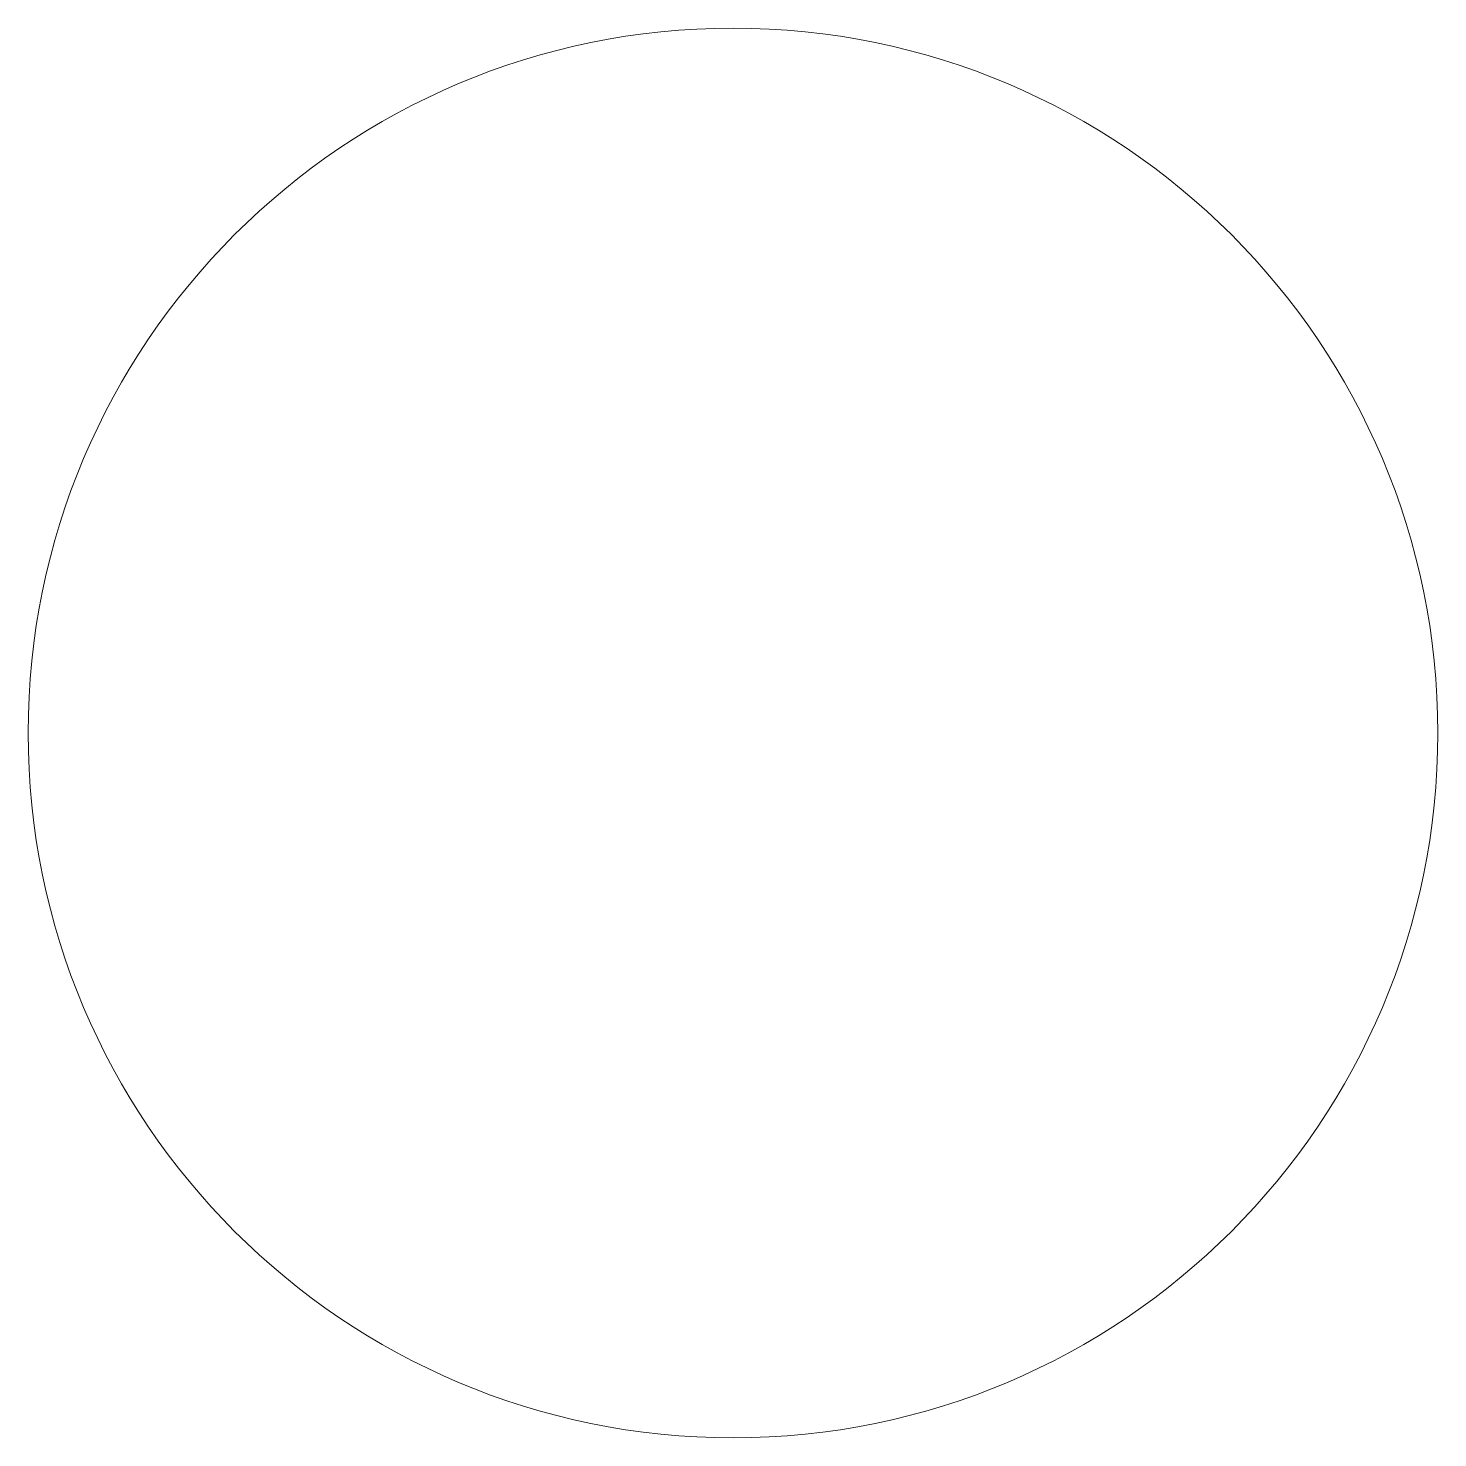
# Model space of a CAD drawing. Header units: millimetres. Extents: x -219 to 200, y -145 to 147.
# Drawn here: x -175.12 to -165.94, y -73.15 to -63.97 of the extents above; entities that cross this region are included whole.
import ezdxf

# ---------------------------------------------------------------- set-up
doc = ezdxf.new("R2010")
doc.units = ezdxf.units.MM
doc.header["$MEASUREMENT"] = 0
doc.layers.add('Camada 1', color=7, linetype='Continuous')

msp = doc.modelspace()

# ---------------------------------------------------------------- linework, layer by layer
at = {"layer": 'Camada 1', "color": 1, "lineweight": 9}
msp.add_open_spline([(-165.9389, -68.5559), (-165.9389, -68.5559), (-165.9404, -68.4373), (-165.9404, -68.4373), (-165.9404, -68.4373), (-165.9404, -68.4373), (-165.9449, -68.3196), (-165.9449, -68.3196), (-165.9449, -68.3196), (-165.9449, -68.3196), (-165.9523, -68.2027), (-165.9523, -68.2027), (-165.9523, -68.2027), (-165.9523, -68.2027), (-165.9626, -68.0865), (-165.9626, -68.0865), (-165.9626, -68.0865), (-165.9626, -68.0865), (-165.9758, -67.9712), (-165.9758, -67.9712), (-165.9758, -67.9712), (-165.9758, -67.9712), (-165.9918, -67.8568), (-165.9918, -67.8568), (-165.9918, -67.8568), (-165.9918, -67.8568), (-166.0106, -67.7433), (-166.0106, -67.7433), (-166.0106, -67.7433), (-166.0106, -67.7433), (-166.0322, -67.6308), (-166.0322, -67.6308), (-166.0322, -67.6308), (-166.0322, -67.6308), (-166.0565, -67.5192), (-166.0565, -67.5192), (-166.0565, -67.5192), (-166.0565, -67.5192), (-166.0835, -67.4087), (-166.0835, -67.4087), (-166.0835, -67.4087), (-166.0835, -67.4087), (-166.1131, -67.2993), (-166.1131, -67.2993), (-166.1131, -67.2993), (-166.1131, -67.2993), (-166.1453, -67.1909), (-166.1453, -67.1909), (-166.1453, -67.1909), (-166.1453, -67.1909), (-166.1801, -67.0837), (-166.1801, -67.0837), (-166.1801, -67.0837), (-166.1801, -67.0837), (-166.2175, -66.9776), (-166.2175, -66.9776), (-166.2175, -66.9776), (-166.2175, -66.9776), (-166.2573, -66.8728), (-166.2573, -66.8728), (-166.2573, -66.8728), (-166.2573, -66.8728), (-166.2997, -66.7692), (-166.2997, -66.7692), (-166.2997, -66.7692), (-166.2997, -66.7692), (-166.3444, -66.6669), (-166.3444, -66.6669), (-166.3444, -66.6669), (-166.3444, -66.6669), (-166.3916, -66.5659), (-166.3916, -66.5659), (-166.3916, -66.5659), (-166.3916, -66.5659), (-166.4411, -66.4662), (-166.4411, -66.4662), (-166.4411, -66.4662), (-166.4411, -66.4662), (-166.4929, -66.368), (-166.4929, -66.368), (-166.4929, -66.368), (-166.4929, -66.368), (-166.5471, -66.2711), (-166.5471, -66.2711), (-166.5471, -66.2711), (-166.5471, -66.2711), (-166.6035, -66.1758), (-166.6035, -66.1758), (-166.6035, -66.1758), (-166.6035, -66.1758), (-166.6621, -66.0819), (-166.6621, -66.0819), (-166.6621, -66.0819), (-166.6621, -66.0819), (-166.7228, -65.9895), (-166.7228, -65.9895), (-166.7228, -65.9895), (-166.7228, -65.9895), (-166.7858, -65.8987), (-166.7858, -65.8987), (-166.7858, -65.8987), (-166.7858, -65.8987), (-166.8508, -65.8096), (-166.8508, -65.8096), (-166.8508, -65.8096), (-166.8508, -65.8096), (-166.9179, -65.722), (-166.9179, -65.722), (-166.9179, -65.722), (-166.9179, -65.722), (-166.9871, -65.6362), (-166.9871, -65.6362), (-166.9871, -65.6362), (-166.9871, -65.6362), (-167.0582, -65.552), (-167.0582, -65.552), (-167.0582, -65.552), (-167.0582, -65.552), (-167.1313, -65.4696), (-167.1313, -65.4696), (-167.1313, -65.4696), (-167.1313, -65.4696), (-167.2064, -65.389), (-167.2064, -65.389), (-167.2064, -65.389), (-167.2064, -65.389), (-167.2833, -65.3102), (-167.2833, -65.3102), (-167.2833, -65.3102), (-167.2833, -65.3102), (-167.3621, -65.2333), (-167.3621, -65.2333), (-167.3621, -65.2333), (-167.3621, -65.2333), (-167.4427, -65.1582), (-167.4427, -65.1582), (-167.4427, -65.1582), (-167.4427, -65.1582), (-167.5251, -65.0851), (-167.5251, -65.0851), (-167.5251, -65.0851), (-167.5251, -65.0851), (-167.6093, -65.014), (-167.6093, -65.014), (-167.6093, -65.014), (-167.6093, -65.014), (-167.6951, -64.9448), (-167.6951, -64.9448), (-167.6951, -64.9448), (-167.6951, -64.9448), (-167.7827, -64.8777), (-167.7827, -64.8777), (-167.7827, -64.8777), (-167.7827, -64.8777), (-167.8719, -64.8127), (-167.8719, -64.8127), (-167.8719, -64.8127), (-167.8719, -64.8127), (-167.9626, -64.7497), (-167.9626, -64.7497), (-167.9626, -64.7497), (-167.9626, -64.7497), (-168.055, -64.6889), (-168.055, -64.6889), (-168.055, -64.6889), (-168.055, -64.6889), (-168.1489, -64.6303), (-168.1489, -64.6303), (-168.1489, -64.6303), (-168.1489, -64.6303), (-168.2442, -64.5739), (-168.2442, -64.5739), (-168.2442, -64.5739), (-168.2442, -64.5739), (-168.3411, -64.5198), (-168.3411, -64.5198), (-168.3411, -64.5198), (-168.3411, -64.5198), (-168.4393, -64.468), (-168.4393, -64.468), (-168.4393, -64.468), (-168.4393, -64.468), (-168.539, -64.4184), (-168.539, -64.4184), (-168.539, -64.4184), (-168.539, -64.4184), (-168.64, -64.3713), (-168.64, -64.3713), (-168.64, -64.3713), (-168.64, -64.3713), (-168.7423, -64.3265), (-168.7423, -64.3265), (-168.7423, -64.3265), (-168.7423, -64.3265), (-168.8459, -64.2842), (-168.8459, -64.2842), (-168.8459, -64.2842), (-168.8459, -64.2842), (-168.9507, -64.2443), (-168.9507, -64.2443), (-168.9507, -64.2443), (-168.9507, -64.2443), (-169.0568, -64.207), (-169.0568, -64.207), (-169.0568, -64.207), (-169.0568, -64.207), (-169.164, -64.1722), (-169.164, -64.1722), (-169.164, -64.1722), (-169.164, -64.1722), (-169.2724, -64.1399), (-169.2724, -64.1399), (-169.2724, -64.1399), (-169.2724, -64.1399), (-169.3818, -64.1103), (-169.3818, -64.1103), (-169.3818, -64.1103), (-169.3818, -64.1103), (-169.4924, -64.0833), (-169.4924, -64.0833), (-169.4924, -64.0833), (-169.4924, -64.0833), (-169.6039, -64.0591), (-169.6039, -64.0591), (-169.6039, -64.0591), (-169.6039, -64.0591), (-169.7164, -64.0375), (-169.7164, -64.0375), (-169.7164, -64.0375), (-169.7164, -64.0375), (-169.8299, -64.0187), (-169.8299, -64.0187), (-169.8299, -64.0187), (-169.8299, -64.0187), (-169.9443, -64.0027), (-169.9443, -64.0027), (-169.9443, -64.0027), (-169.9443, -64.0027), (-170.0596, -63.9895), (-170.0596, -63.9895), (-170.0596, -63.9895), (-170.0596, -63.9895), (-170.1758, -63.9792), (-170.1758, -63.9792), (-170.1758, -63.9792), (-170.1758, -63.9792), (-170.2927, -63.9718), (-170.2927, -63.9718), (-170.2927, -63.9718), (-170.2927, -63.9718), (-170.4105, -63.9673), (-170.4105, -63.9673), (-170.4105, -63.9673), (-170.4105, -63.9673), (-170.5289, -63.9658), (-170.5289, -63.9658), (-170.5289, -63.9658), (-170.5289, -63.9658), (-170.6474, -63.9673), (-170.6474, -63.9673), (-170.6474, -63.9673), (-170.6474, -63.9673), (-170.7651, -63.9718), (-170.7651, -63.9718), (-170.7651, -63.9718), (-170.7651, -63.9718), (-170.8821, -63.9792), (-170.8821, -63.9792), (-170.8821, -63.9792), (-170.8821, -63.9792), (-170.9982, -63.9895), (-170.9982, -63.9895), (-170.9982, -63.9895), (-170.9982, -63.9895), (-171.1135, -64.0027), (-171.1135, -64.0027), (-171.1135, -64.0027), (-171.1135, -64.0027), (-171.2279, -64.0187), (-171.2279, -64.0187), (-171.2279, -64.0187), (-171.2279, -64.0187), (-171.3414, -64.0375), (-171.3414, -64.0375), (-171.3414, -64.0375), (-171.3414, -64.0375), (-171.454, -64.0591), (-171.454, -64.0591), (-171.454, -64.0591), (-171.454, -64.0591), (-171.5655, -64.0833), (-171.5655, -64.0833), (-171.5655, -64.0833), (-171.5655, -64.0833), (-171.676, -64.1103), (-171.676, -64.1103), (-171.676, -64.1103), (-171.676, -64.1103), (-171.7855, -64.1399), (-171.7855, -64.1399), (-171.7855, -64.1399), (-171.7855, -64.1399), (-171.8938, -64.1722), (-171.8938, -64.1722), (-171.8938, -64.1722), (-171.8938, -64.1722), (-172.0011, -64.207), (-172.0011, -64.207), (-172.0011, -64.207), (-172.0011, -64.207), (-172.1071, -64.2443), (-172.1071, -64.2443), (-172.1071, -64.2443), (-172.1071, -64.2443), (-172.212, -64.2842), (-172.212, -64.2842), (-172.212, -64.2842), (-172.212, -64.2842), (-172.3155, -64.3265), (-172.3155, -64.3265), (-172.3155, -64.3265), (-172.3155, -64.3265), (-172.4179, -64.3713), (-172.4179, -64.3713), (-172.4179, -64.3713), (-172.4179, -64.3713), (-172.5189, -64.4184), (-172.5189, -64.4184), (-172.5189, -64.4184), (-172.5189, -64.4184), (-172.6185, -64.4679), (-172.6185, -64.4679), (-172.6185, -64.4679), (-172.6185, -64.4679), (-172.7168, -64.5198), (-172.7168, -64.5198), (-172.7168, -64.5198), (-172.7168, -64.5198), (-172.8136, -64.5739), (-172.8136, -64.5739), (-172.8136, -64.5739), (-172.8136, -64.5739), (-172.909, -64.6303), (-172.909, -64.6303), (-172.909, -64.6303), (-172.909, -64.6303), (-173.0029, -64.6889), (-173.0029, -64.6889), (-173.0029, -64.6889), (-173.0029, -64.6889), (-173.0952, -64.7497), (-173.0952, -64.7497), (-173.0952, -64.7497), (-173.0952, -64.7497), (-173.186, -64.8126), (-173.186, -64.8126), (-173.186, -64.8126), (-173.186, -64.8126), (-173.2752, -64.8777), (-173.2752, -64.8777), (-173.2752, -64.8777), (-173.2752, -64.8777), (-173.3627, -64.9448), (-173.3627, -64.9448), (-173.3627, -64.9448), (-173.3627, -64.9448), (-173.4486, -65.0139), (-173.4486, -65.0139), (-173.4486, -65.0139), (-173.4486, -65.0139), (-173.5327, -65.0851), (-173.5327, -65.0851), (-173.5327, -65.0851), (-173.5327, -65.0851), (-173.6151, -65.1582), (-173.6151, -65.1582), (-173.6151, -65.1582), (-173.6151, -65.1582), (-173.6957, -65.2332), (-173.6957, -65.2332), (-173.6957, -65.2332), (-173.6957, -65.2332), (-173.7745, -65.3102), (-173.7745, -65.3102), (-173.7745, -65.3102), (-173.7745, -65.3102), (-173.8515, -65.389), (-173.8515, -65.389), (-173.8515, -65.389), (-173.8515, -65.389), (-173.9265, -65.4696), (-173.9265, -65.4696), (-173.9265, -65.4696), (-173.9265, -65.4696), (-173.9996, -65.552), (-173.9996, -65.552), (-173.9996, -65.552), (-173.9996, -65.552), (-174.0708, -65.6361), (-174.0708, -65.6361), (-174.0708, -65.6361), (-174.0708, -65.6361), (-174.1399, -65.722), (-174.1399, -65.722), (-174.1399, -65.722), (-174.1399, -65.722), (-174.2071, -65.8095), (-174.2071, -65.8095), (-174.2071, -65.8095), (-174.2071, -65.8095), (-174.2721, -65.8987), (-174.2721, -65.8987), (-174.2721, -65.8987), (-174.2721, -65.8987), (-174.335, -65.9895), (-174.335, -65.9895), (-174.335, -65.9895), (-174.335, -65.9895), (-174.3958, -66.0818), (-174.3958, -66.0818), (-174.3958, -66.0818), (-174.3958, -66.0818), (-174.4544, -66.1757), (-174.4544, -66.1757), (-174.4544, -66.1757), (-174.4544, -66.1757), (-174.5108, -66.2711), (-174.5108, -66.2711), (-174.5108, -66.2711), (-174.5108, -66.2711), (-174.5649, -66.3679), (-174.5649, -66.3679), (-174.5649, -66.3679), (-174.5649, -66.3679), (-174.6168, -66.4662), (-174.6168, -66.4662), (-174.6168, -66.4662), (-174.6168, -66.4662), (-174.6663, -66.5658), (-174.6663, -66.5658), (-174.6663, -66.5658), (-174.6663, -66.5658), (-174.7135, -66.6668), (-174.7135, -66.6668), (-174.7135, -66.6668), (-174.7135, -66.6668), (-174.7582, -66.7692), (-174.7582, -66.7692), (-174.7582, -66.7692), (-174.7582, -66.7692), (-174.8006, -66.8728), (-174.8006, -66.8728), (-174.8006, -66.8728), (-174.8006, -66.8728), (-174.8404, -66.9776), (-174.8404, -66.9776), (-174.8404, -66.9776), (-174.8404, -66.9776), (-174.8778, -67.0836), (-174.8778, -67.0836), (-174.8778, -67.0836), (-174.8778, -67.0836), (-174.9126, -67.1909), (-174.9126, -67.1909), (-174.9126, -67.1909), (-174.9126, -67.1909), (-174.9448, -67.2992), (-174.9448, -67.2992), (-174.9448, -67.2992), (-174.9448, -67.2992), (-174.9744, -67.4087), (-174.9744, -67.4087), (-174.9744, -67.4087), (-174.9744, -67.4087), (-175.0014, -67.5192), (-175.0014, -67.5192), (-175.0014, -67.5192), (-175.0014, -67.5192), (-175.0257, -67.6308), (-175.0257, -67.6308), (-175.0257, -67.6308), (-175.0257, -67.6308), (-175.0473, -67.7433), (-175.0473, -67.7433), (-175.0473, -67.7433), (-175.0473, -67.7433), (-175.0661, -67.8568), (-175.0661, -67.8568), (-175.0661, -67.8568), (-175.0661, -67.8568), (-175.0821, -67.9712), (-175.0821, -67.9712), (-175.0821, -67.9712), (-175.0821, -67.9712), (-175.0953, -68.0865), (-175.0953, -68.0865), (-175.0953, -68.0865), (-175.0953, -68.0865), (-175.1056, -68.2026), (-175.1056, -68.2026), (-175.1056, -68.2026), (-175.1056, -68.2026), (-175.113, -68.3196), (-175.113, -68.3196), (-175.113, -68.3196), (-175.113, -68.3196), (-175.1175, -68.4373), (-175.1175, -68.4373), (-175.1175, -68.4373), (-175.1175, -68.4373), (-175.1189, -68.5558), (-175.1189, -68.5558), (-175.1189, -68.5558), (-175.1189, -68.5558), (-175.1175, -68.6743), (-175.1175, -68.6743), (-175.1175, -68.6743), (-175.1175, -68.6743), (-175.113, -68.792), (-175.113, -68.792), (-175.113, -68.792), (-175.113, -68.792), (-175.1056, -68.909), (-175.1056, -68.909), (-175.1056, -68.909), (-175.1056, -68.909), (-175.0953, -69.0251), (-175.0953, -69.0251), (-175.0953, -69.0251), (-175.0953, -69.0251), (-175.0821, -69.1404), (-175.0821, -69.1404), (-175.0821, -69.1404), (-175.0821, -69.1404), (-175.0661, -69.2548), (-175.0661, -69.2548), (-175.0661, -69.2548), (-175.0661, -69.2548), (-175.0473, -69.3683), (-175.0473, -69.3683), (-175.0473, -69.3683), (-175.0473, -69.3683), (-175.0257, -69.4808), (-175.0257, -69.4808), (-175.0257, -69.4808), (-175.0257, -69.4808), (-175.0014, -69.5924), (-175.0014, -69.5924), (-175.0014, -69.5924), (-175.0014, -69.5924), (-174.9744, -69.7029), (-174.9744, -69.7029), (-174.9744, -69.7029), (-174.9744, -69.7029), (-174.9448, -69.8124), (-174.9448, -69.8124), (-174.9448, -69.8124), (-174.9448, -69.8124), (-174.9126, -69.9207), (-174.9126, -69.9207), (-174.9126, -69.9207), (-174.9126, -69.9207), (-174.8778, -70.028), (-174.8778, -70.028), (-174.8778, -70.028), (-174.8778, -70.028), (-174.8404, -70.134), (-174.8404, -70.134), (-174.8404, -70.134), (-174.8404, -70.134), (-174.8006, -70.2388), (-174.8006, -70.2388), (-174.8006, -70.2388), (-174.8006, -70.2388), (-174.7582, -70.3424), (-174.7582, -70.3424), (-174.7582, -70.3424), (-174.7582, -70.3424), (-174.7135, -70.4448), (-174.7135, -70.4448), (-174.7135, -70.4448), (-174.7135, -70.4448), (-174.6663, -70.5458), (-174.6663, -70.5458), (-174.6663, -70.5458), (-174.6663, -70.5458), (-174.6168, -70.6454), (-174.6168, -70.6454), (-174.6168, -70.6454), (-174.6168, -70.6454), (-174.565, -70.7437), (-174.565, -70.7437), (-174.565, -70.7437), (-174.565, -70.7437), (-174.5108, -70.8405), (-174.5108, -70.8405), (-174.5108, -70.8405), (-174.5108, -70.8405), (-174.4544, -70.9359), (-174.4544, -70.9359), (-174.4544, -70.9359), (-174.4544, -70.9359), (-174.3958, -71.0298), (-174.3958, -71.0298), (-174.3958, -71.0298), (-174.3958, -71.0298), (-174.3351, -71.1221), (-174.3351, -71.1221), (-174.3351, -71.1221), (-174.3351, -71.1221), (-174.2721, -71.2129), (-174.2721, -71.2129), (-174.2721, -71.2129), (-174.2721, -71.2129), (-174.2071, -71.3021), (-174.2071, -71.3021), (-174.2071, -71.3021), (-174.2071, -71.3021), (-174.14, -71.3896), (-174.14, -71.3896), (-174.14, -71.3896), (-174.14, -71.3896), (-174.0708, -71.4755), (-174.0708, -71.4755), (-174.0708, -71.4755), (-174.0708, -71.4755), (-173.9997, -71.5596), (-173.9997, -71.5596), (-173.9997, -71.5596), (-173.9997, -71.5596), (-173.9266, -71.642), (-173.9266, -71.642), (-173.9266, -71.642), (-173.9266, -71.642), (-173.8515, -71.7226), (-173.8515, -71.7226), (-173.8515, -71.7226), (-173.8515, -71.7226), (-173.7746, -71.8014), (-173.7746, -71.8014), (-173.7746, -71.8014), (-173.7746, -71.8014), (-173.6958, -71.8784), (-173.6958, -71.8784), (-173.6958, -71.8784), (-173.6958, -71.8784), (-173.6152, -71.9534), (-173.6152, -71.9534), (-173.6152, -71.9534), (-173.6152, -71.9534), (-173.5328, -72.0265), (-173.5328, -72.0265), (-173.5328, -72.0265), (-173.5328, -72.0265), (-173.4486, -72.0977), (-173.4486, -72.0977), (-173.4486, -72.0977), (-173.4486, -72.0977), (-173.3628, -72.1668), (-173.3628, -72.1668), (-173.3628, -72.1668), (-173.3628, -72.1668), (-173.2752, -72.2339), (-173.2752, -72.2339), (-173.2752, -72.2339), (-173.2752, -72.2339), (-173.186, -72.299), (-173.186, -72.299), (-173.186, -72.299), (-173.186, -72.299), (-173.0953, -72.3619), (-173.0953, -72.3619), (-173.0953, -72.3619), (-173.0953, -72.3619), (-173.0029, -72.4227), (-173.0029, -72.4227), (-173.0029, -72.4227), (-173.0029, -72.4227), (-172.909, -72.4813), (-172.909, -72.4813), (-172.909, -72.4813), (-172.909, -72.4813), (-172.8137, -72.5377), (-172.8137, -72.5377), (-172.8137, -72.5377), (-172.8137, -72.5377), (-172.7168, -72.5918), (-172.7168, -72.5918), (-172.7168, -72.5918), (-172.7168, -72.5918), (-172.6186, -72.6437), (-172.6186, -72.6437), (-172.6186, -72.6437), (-172.6186, -72.6437), (-172.5189, -72.6932), (-172.5189, -72.6932), (-172.5189, -72.6932), (-172.5189, -72.6932), (-172.4179, -72.7403), (-172.4179, -72.7403), (-172.4179, -72.7403), (-172.4179, -72.7403), (-172.3156, -72.7851), (-172.3156, -72.7851), (-172.3156, -72.7851), (-172.3156, -72.7851), (-172.212, -72.8274), (-172.212, -72.8274), (-172.212, -72.8274), (-172.212, -72.8274), (-172.1072, -72.8673), (-172.1072, -72.8673), (-172.1072, -72.8673), (-172.1072, -72.8673), (-172.0011, -72.9046), (-172.0011, -72.9046), (-172.0011, -72.9046), (-172.0011, -72.9046), (-171.8939, -72.9394), (-171.8939, -72.9394), (-171.8939, -72.9394), (-171.8939, -72.9394), (-171.7855, -72.9717), (-171.7855, -72.9717), (-171.7855, -72.9717), (-171.7855, -72.9717), (-171.6761, -73.0013), (-171.6761, -73.0013), (-171.6761, -73.0013), (-171.6761, -73.0013), (-171.5655, -73.0283), (-171.5655, -73.0283), (-171.5655, -73.0283), (-171.5655, -73.0283), (-171.454, -73.0525), (-171.454, -73.0525), (-171.454, -73.0525), (-171.454, -73.0525), (-171.3415, -73.0741), (-171.3415, -73.0741), (-171.3415, -73.0741), (-171.3415, -73.0741), (-171.228, -73.0929), (-171.228, -73.0929), (-171.228, -73.0929), (-171.228, -73.0929), (-171.1136, -73.1089), (-171.1136, -73.1089), (-171.1136, -73.1089), (-171.1136, -73.1089), (-170.9983, -73.1221), (-170.9983, -73.1221), (-170.9983, -73.1221), (-170.9983, -73.1221), (-170.8821, -73.1324), (-170.8821, -73.1324), (-170.8821, -73.1324), (-170.8821, -73.1324), (-170.7652, -73.1398), (-170.7652, -73.1398), (-170.7652, -73.1398), (-170.7652, -73.1398), (-170.6474, -73.1443), (-170.6474, -73.1443), (-170.6474, -73.1443), (-170.6474, -73.1443), (-170.5289, -73.1458), (-170.5289, -73.1458), (-170.5289, -73.1458), (-170.5289, -73.1458), (-170.4105, -73.1443), (-170.4105, -73.1443), (-170.4105, -73.1443), (-170.4105, -73.1443), (-170.2927, -73.1398), (-170.2927, -73.1398), (-170.2927, -73.1398), (-170.2927, -73.1398), (-170.1758, -73.1324), (-170.1758, -73.1324), (-170.1758, -73.1324), (-170.1758, -73.1324), (-170.0596, -73.1221), (-170.0596, -73.1221), (-170.0596, -73.1221), (-170.0596, -73.1221), (-169.9443, -73.1089), (-169.9443, -73.1089), (-169.9443, -73.1089), (-169.9443, -73.1089), (-169.8299, -73.0929), (-169.8299, -73.0929), (-169.8299, -73.0929), (-169.8299, -73.0929), (-169.7164, -73.0741), (-169.7164, -73.0741), (-169.7164, -73.0741), (-169.7164, -73.0741), (-169.6039, -73.0526), (-169.6039, -73.0526), (-169.6039, -73.0526), (-169.6039, -73.0526), (-169.4924, -73.0283), (-169.4924, -73.0283), (-169.4924, -73.0283), (-169.4924, -73.0283), (-169.3818, -73.0013), (-169.3818, -73.0013), (-169.3818, -73.0013), (-169.3818, -73.0013), (-169.2724, -72.9717), (-169.2724, -72.9717), (-169.2724, -72.9717), (-169.2724, -72.9717), (-169.164, -72.9395), (-169.164, -72.9395), (-169.164, -72.9395), (-169.164, -72.9395), (-169.0568, -72.9047), (-169.0568, -72.9047), (-169.0568, -72.9047), (-169.0568, -72.9047), (-168.9507, -72.8673), (-168.9507, -72.8673), (-168.9507, -72.8673), (-168.9507, -72.8673), (-168.8459, -72.8275), (-168.8459, -72.8275), (-168.8459, -72.8275), (-168.8459, -72.8275), (-168.7423, -72.7852), (-168.7423, -72.7852), (-168.7423, -72.7852), (-168.7423, -72.7852), (-168.64, -72.7404), (-168.64, -72.7404), (-168.64, -72.7404), (-168.64, -72.7404), (-168.539, -72.6932), (-168.539, -72.6932), (-168.539, -72.6932), (-168.539, -72.6932), (-168.4393, -72.6437), (-168.4393, -72.6437), (-168.4393, -72.6437), (-168.4393, -72.6437), (-168.3411, -72.5919), (-168.3411, -72.5919), (-168.3411, -72.5919), (-168.3411, -72.5919), (-168.2442, -72.5378), (-168.2442, -72.5378), (-168.2442, -72.5378), (-168.2442, -72.5378), (-168.1489, -72.4814), (-168.1489, -72.4814), (-168.1489, -72.4814), (-168.1489, -72.4814), (-168.055, -72.4228), (-168.055, -72.4228), (-168.055, -72.4228), (-168.055, -72.4228), (-167.9626, -72.362), (-167.9626, -72.362), (-167.9626, -72.362), (-167.9626, -72.362), (-167.8719, -72.2991), (-167.8719, -72.2991), (-167.8719, -72.2991), (-167.8719, -72.2991), (-167.7827, -72.234), (-167.7827, -72.234), (-167.7827, -72.234), (-167.7827, -72.234), (-167.6951, -72.1669), (-167.6951, -72.1669), (-167.6951, -72.1669), (-167.6951, -72.1669), (-167.6093, -72.0978), (-167.6093, -72.0978), (-167.6093, -72.0978), (-167.6093, -72.0978), (-167.5251, -72.0266), (-167.5251, -72.0266), (-167.5251, -72.0266), (-167.5251, -72.0266), (-167.4427, -71.9535), (-167.4427, -71.9535), (-167.4427, -71.9535), (-167.4427, -71.9535), (-167.3621, -71.8784), (-167.3621, -71.8784), (-167.3621, -71.8784), (-167.3621, -71.8784), (-167.2833, -71.8015), (-167.2833, -71.8015), (-167.2833, -71.8015), (-167.2833, -71.8015), (-167.2064, -71.7227), (-167.2064, -71.7227), (-167.2064, -71.7227), (-167.2064, -71.7227), (-167.1313, -71.6421), (-167.1313, -71.6421), (-167.1313, -71.6421), (-167.1313, -71.6421), (-167.0582, -71.5597), (-167.0582, -71.5597), (-167.0582, -71.5597), (-167.0582, -71.5597), (-166.9871, -71.4756), (-166.9871, -71.4756), (-166.9871, -71.4756), (-166.9871, -71.4756), (-166.9179, -71.3897), (-166.9179, -71.3897), (-166.9179, -71.3897), (-166.9179, -71.3897), (-166.8508, -71.3022), (-166.8508, -71.3022), (-166.8508, -71.3022), (-166.8508, -71.3022), (-166.7858, -71.213), (-166.7858, -71.213), (-166.7858, -71.213), (-166.7858, -71.213), (-166.7228, -71.1222), (-166.7228, -71.1222), (-166.7228, -71.1222), (-166.7228, -71.1222), (-166.6621, -71.0299), (-166.6621, -71.0299), (-166.6621, -71.0299), (-166.6621, -71.0299), (-166.6035, -70.936), (-166.6035, -70.936), (-166.6035, -70.936), (-166.6035, -70.936), (-166.5471, -70.8406), (-166.5471, -70.8406), (-166.5471, -70.8406), (-166.5471, -70.8406), (-166.4929, -70.7438), (-166.4929, -70.7438), (-166.4929, -70.7438), (-166.4929, -70.7438), (-166.4411, -70.6455), (-166.4411, -70.6455), (-166.4411, -70.6455), (-166.4411, -70.6455), (-166.3916, -70.5459), (-166.3916, -70.5459), (-166.3916, -70.5459), (-166.3916, -70.5459), (-166.3444, -70.4449), (-166.3444, -70.4449), (-166.3444, -70.4449), (-166.3444, -70.4449), (-166.2997, -70.3425), (-166.2997, -70.3425), (-166.2997, -70.3425), (-166.2997, -70.3425), (-166.2573, -70.2389), (-166.2573, -70.2389), (-166.2573, -70.2389), (-166.2573, -70.2389), (-166.2175, -70.1341), (-166.2175, -70.1341), (-166.2175, -70.1341), (-166.2175, -70.1341), (-166.1801, -70.0281), (-166.1801, -70.0281), (-166.1801, -70.0281), (-166.1801, -70.0281), (-166.1453, -69.9208), (-166.1453, -69.9208), (-166.1453, -69.9208), (-166.1453, -69.9208), (-166.1131, -69.8125), (-166.1131, -69.8125), (-166.1131, -69.8125), (-166.1131, -69.8125), (-166.0835, -69.703), (-166.0835, -69.703), (-166.0835, -69.703), (-166.0835, -69.703), (-166.0565, -69.5925), (-166.0565, -69.5925), (-166.0565, -69.5925), (-166.0565, -69.5925), (-166.0322, -69.4809), (-166.0322, -69.4809), (-166.0322, -69.4809), (-166.0322, -69.4809), (-166.0106, -69.3684), (-166.0106, -69.3684), (-166.0106, -69.3684), (-166.0106, -69.3684), (-165.9918, -69.2549), (-165.9918, -69.2549), (-165.9918, -69.2549), (-165.9918, -69.2549), (-165.9758, -69.1405), (-165.9758, -69.1405), (-165.9758, -69.1405), (-165.9758, -69.1405), (-165.9626, -69.0252), (-165.9626, -69.0252), (-165.9626, -69.0252), (-165.9626, -69.0252), (-165.9523, -68.9091), (-165.9523, -68.9091), (-165.9523, -68.9091), (-165.9523, -68.9091), (-165.9449, -68.7921), (-165.9449, -68.7921), (-165.9449, -68.7921), (-165.9449, -68.7921), (-165.9404, -68.6744), (-165.9404, -68.6744), (-165.9404, -68.6744), (-165.9404, -68.6744), (-165.9389, -68.5559), (-165.9389, -68.5559)], degree=3, knots=[0, 0, 0, 0, 0.003891, 0.003891, 0.003891, 0.003891, 0.007782, 0.007782, 0.007782, 0.007782, 0.011673, 0.011673, 0.011673, 0.011673, 0.015564, 0.015564, 0.015564, 0.015564, 0.019455, 0.019455, 0.019455, 0.019455, 0.023346, 0.023346, 0.023346, 0.023346, 0.027237, 0.027237, 0.027237, 0.027237, 0.031128, 0.031128, 0.031128, 0.031128, 0.035019, 0.035019, 0.035019, 0.035019, 0.038911, 0.038911, 0.038911, 0.038911, 0.042802, 0.042802, 0.042802, 0.042802, 0.046693, 0.046693, 0.046693, 0.046693, 0.050584, 0.050584, 0.050584, 0.050584, 0.054475, 0.054475, 0.054475, 0.054475, 0.058366, 0.058366, 0.058366, 0.058366, 0.062257, 0.062257, 0.062257, 0.062257, 0.066148, 0.066148, 0.066148, 0.066148, 0.070039, 0.070039, 0.070039, 0.070039, 0.07393, 0.07393, 0.07393, 0.07393, 0.077821, 0.077821, 0.077821, 0.077821, 0.081712, 0.081712, 0.081712, 0.081712, 0.085603, 0.085603, 0.085603, 0.085603, 0.089494, 0.089494, 0.089494, 0.089494, 0.093385, 0.093385, 0.093385, 0.093385, 0.097276, 0.097276, 0.097276, 0.097276, 0.101167, 0.101167, 0.101167, 0.101167, 0.105058, 0.105058, 0.105058, 0.105058, 0.108949, 0.108949, 0.108949, 0.108949, 0.11284, 0.11284, 0.11284, 0.11284, 0.116732, 0.116732, 0.116732, 0.116732, 0.120623, 0.120623, 0.120623, 0.120623, 0.124514, 0.124514, 0.124514, 0.124514, 0.128405, 0.128405, 0.128405, 0.128405, 0.132296, 0.132296, 0.132296, 0.132296, 0.136187, 0.136187, 0.136187, 0.136187, 0.140078, 0.140078, 0.140078, 0.140078, 0.143969, 0.143969, 0.143969, 0.143969, 0.14786, 0.14786, 0.14786, 0.14786, 0.151751, 0.151751, 0.151751, 0.151751, 0.155642, 0.155642, 0.155642, 0.155642, 0.159533, 0.159533, 0.159533, 0.159533, 0.163424, 0.163424, 0.163424, 0.163424, 0.167315, 0.167315, 0.167315, 0.167315, 0.171206, 0.171206, 0.171206, 0.171206, 0.175097, 0.175097, 0.175097, 0.175097, 0.178988, 0.178988, 0.178988, 0.178988, 0.182879, 0.182879, 0.182879, 0.182879, 0.18677, 0.18677, 0.18677, 0.18677, 0.190661, 0.190661, 0.190661, 0.190661, 0.194553, 0.194553, 0.194553, 0.194553, 0.198444, 0.198444, 0.198444, 0.198444, 0.202335, 0.202335, 0.202335, 0.202335, 0.206226, 0.206226, 0.206226, 0.206226, 0.210117, 0.210117, 0.210117, 0.210117, 0.214008, 0.214008, 0.214008, 0.214008, 0.217899, 0.217899, 0.217899, 0.217899, 0.22179, 0.22179, 0.22179, 0.22179, 0.225681, 0.225681, 0.225681, 0.225681, 0.229572, 0.229572, 0.229572, 0.229572, 0.233463, 0.233463, 0.233463, 0.233463, 0.237354, 0.237354, 0.237354, 0.237354, 0.241245, 0.241245, 0.241245, 0.241245, 0.245136, 0.245136, 0.245136, 0.245136, 0.249027, 0.249027, 0.249027, 0.249027, 0.252918, 0.252918, 0.252918, 0.252918, 0.256809, 0.256809, 0.256809, 0.256809, 0.2607, 0.2607, 0.2607, 0.2607, 0.264591, 0.264591, 0.264591, 0.264591, 0.268482, 0.268482, 0.268482, 0.268482, 0.272374, 0.272374, 0.272374, 0.272374, 0.276265, 0.276265, 0.276265, 0.276265, 0.280156, 0.280156, 0.280156, 0.280156, 0.284047, 0.284047, 0.284047, 0.284047, 0.287938, 0.287938, 0.287938, 0.287938, 0.291829, 0.291829, 0.291829, 0.291829, 0.29572, 0.29572, 0.29572, 0.29572, 0.299611, 0.299611, 0.299611, 0.299611, 0.303502, 0.303502, 0.303502, 0.303502, 0.307393, 0.307393, 0.307393, 0.307393, 0.311284, 0.311284, 0.311284, 0.311284, 0.315175, 0.315175, 0.315175, 0.315175, 0.319066, 0.319066, 0.319066, 0.319066, 0.322957, 0.322957, 0.322957, 0.322957, 0.326848, 0.326848, 0.326848, 0.326848, 0.330739, 0.330739, 0.330739, 0.330739, 0.33463, 0.33463, 0.33463, 0.33463, 0.338521, 0.338521, 0.338521, 0.338521, 0.342412, 0.342412, 0.342412, 0.342412, 0.346304, 0.346304, 0.346304, 0.346304, 0.350195, 0.350195, 0.350195, 0.350195, 0.354086, 0.354086, 0.354086, 0.354086, 0.357977, 0.357977, 0.357977, 0.357977, 0.361868, 0.361868, 0.361868, 0.361868, 0.365759, 0.365759, 0.365759, 0.365759, 0.36965, 0.36965, 0.36965, 0.36965, 0.373541, 0.373541, 0.373541, 0.373541, 0.377432, 0.377432, 0.377432, 0.377432, 0.381323, 0.381323, 0.381323, 0.381323, 0.385214, 0.385214, 0.385214, 0.385214, 0.389105, 0.389105, 0.389105, 0.389105, 0.392996, 0.392996, 0.392996, 0.392996, 0.396887, 0.396887, 0.396887, 0.396887, 0.400778, 0.400778, 0.400778, 0.400778, 0.404669, 0.404669, 0.404669, 0.404669, 0.40856, 0.40856, 0.40856, 0.40856, 0.412451, 0.412451, 0.412451, 0.412451, 0.416342, 0.416342, 0.416342, 0.416342, 0.420233, 0.420233, 0.420233, 0.420233, 0.424125, 0.424125, 0.424125, 0.424125, 0.428016, 0.428016, 0.428016, 0.428016, 0.431907, 0.431907, 0.431907, 0.431907, 0.435798, 0.435798, 0.435798, 0.435798, 0.439689, 0.439689, 0.439689, 0.439689, 0.44358, 0.44358, 0.44358, 0.44358, 0.447471, 0.447471, 0.447471, 0.447471, 0.451362, 0.451362, 0.451362, 0.451362, 0.455253, 0.455253, 0.455253, 0.455253, 0.459144, 0.459144, 0.459144, 0.459144, 0.463035, 0.463035, 0.463035, 0.463035, 0.466926, 0.466926, 0.466926, 0.466926, 0.470817, 0.470817, 0.470817, 0.470817, 0.474708, 0.474708, 0.474708, 0.474708, 0.478599, 0.478599, 0.478599, 0.478599, 0.48249, 0.48249, 0.48249, 0.48249, 0.486381, 0.486381, 0.486381, 0.486381, 0.490272, 0.490272, 0.490272, 0.490272, 0.494163, 0.494163, 0.494163, 0.494163, 0.498054, 0.498054, 0.498054, 0.498054, 0.501946, 0.501946, 0.501946, 0.501946, 0.505837, 0.505837, 0.505837, 0.505837, 0.509728, 0.509728, 0.509728, 0.509728, 0.513619, 0.513619, 0.513619, 0.513619, 0.51751, 0.51751, 0.51751, 0.51751, 0.521401, 0.521401, 0.521401, 0.521401, 0.525292, 0.525292, 0.525292, 0.525292, 0.529183, 0.529183, 0.529183, 0.529183, 0.533074, 0.533074, 0.533074, 0.533074, 0.536965, 0.536965, 0.536965, 0.536965, 0.540856, 0.540856, 0.540856, 0.540856, 0.544747, 0.544747, 0.544747, 0.544747, 0.548638, 0.548638, 0.548638, 0.548638, 0.552529, 0.552529, 0.552529, 0.552529, 0.55642, 0.55642, 0.55642, 0.55642, 0.560311, 0.560311, 0.560311, 0.560311, 0.564202, 0.564202, 0.564202, 0.564202, 0.568093, 0.568093, 0.568093, 0.568093, 0.571984, 0.571984, 0.571984, 0.571984, 0.575875, 0.575875, 0.575875, 0.575875, 0.579767, 0.579767, 0.579767, 0.579767, 0.583658, 0.583658, 0.583658, 0.583658, 0.587549, 0.587549, 0.587549, 0.587549, 0.59144, 0.59144, 0.59144, 0.59144, 0.595331, 0.595331, 0.595331, 0.595331, 0.599222, 0.599222, 0.599222, 0.599222, 0.603113, 0.603113, 0.603113, 0.603113, 0.607004, 0.607004, 0.607004, 0.607004, 0.610895, 0.610895, 0.610895, 0.610895, 0.614786, 0.614786, 0.614786, 0.614786, 0.618677, 0.618677, 0.618677, 0.618677, 0.622568, 0.622568, 0.622568, 0.622568, 0.626459, 0.626459, 0.626459, 0.626459, 0.63035, 0.63035, 0.63035, 0.63035, 0.634241, 0.634241, 0.634241, 0.634241, 0.638132, 0.638132, 0.638132, 0.638132, 0.642023, 0.642023, 0.642023, 0.642023, 0.645914, 0.645914, 0.645914, 0.645914, 0.649805, 0.649805, 0.649805, 0.649805, 0.653696, 0.653696, 0.653696, 0.653696, 0.657588, 0.657588, 0.657588, 0.657588, 0.661479, 0.661479, 0.661479, 0.661479, 0.66537, 0.66537, 0.66537, 0.66537, 0.669261, 0.669261, 0.669261, 0.669261, 0.673152, 0.673152, 0.673152, 0.673152, 0.677043, 0.677043, 0.677043, 0.677043, 0.680934, 0.680934, 0.680934, 0.680934, 0.684825, 0.684825, 0.684825, 0.684825, 0.688716, 0.688716, 0.688716, 0.688716, 0.692607, 0.692607, 0.692607, 0.692607, 0.696498, 0.696498, 0.696498, 0.696498, 0.700389, 0.700389, 0.700389, 0.700389, 0.70428, 0.70428, 0.70428, 0.70428, 0.708171, 0.708171, 0.708171, 0.708171, 0.712062, 0.712062, 0.712062, 0.712062, 0.715953, 0.715953, 0.715953, 0.715953, 0.719844, 0.719844, 0.719844, 0.719844, 0.723735, 0.723735, 0.723735, 0.723735, 0.727626, 0.727626, 0.727626, 0.727626, 0.731518, 0.731518, 0.731518, 0.731518, 0.735409, 0.735409, 0.735409, 0.735409, 0.7393, 0.7393, 0.7393, 0.7393, 0.743191, 0.743191, 0.743191, 0.743191, 0.747082, 0.747082, 0.747082, 0.747082, 0.750973, 0.750973, 0.750973, 0.750973, 0.754864, 0.754864, 0.754864, 0.754864, 0.758755, 0.758755, 0.758755, 0.758755, 0.762646, 0.762646, 0.762646, 0.762646, 0.766537, 0.766537, 0.766537, 0.766537, 0.770428, 0.770428, 0.770428, 0.770428, 0.774319, 0.774319, 0.774319, 0.774319, 0.77821, 0.77821, 0.77821, 0.77821, 0.782101, 0.782101, 0.782101, 0.782101, 0.785992, 0.785992, 0.785992, 0.785992, 0.789883, 0.789883, 0.789883, 0.789883, 0.793774, 0.793774, 0.793774, 0.793774, 0.797665, 0.797665, 0.797665, 0.797665, 0.801556, 0.801556, 0.801556, 0.801556, 0.805447, 0.805447, 0.805447, 0.805447, 0.809339, 0.809339, 0.809339, 0.809339, 0.81323, 0.81323, 0.81323, 0.81323, 0.817121, 0.817121, 0.817121, 0.817121, 0.821012, 0.821012, 0.821012, 0.821012, 0.824903, 0.824903, 0.824903, 0.824903, 0.828794, 0.828794, 0.828794, 0.828794, 0.832685, 0.832685, 0.832685, 0.832685, 0.836576, 0.836576, 0.836576, 0.836576, 0.840467, 0.840467, 0.840467, 0.840467, 0.844358, 0.844358, 0.844358, 0.844358, 0.848249, 0.848249, 0.848249, 0.848249, 0.85214, 0.85214, 0.85214, 0.85214, 0.856031, 0.856031, 0.856031, 0.856031, 0.859922, 0.859922, 0.859922, 0.859922, 0.863813, 0.863813, 0.863813, 0.863813, 0.867704, 0.867704, 0.867704, 0.867704, 0.871595, 0.871595, 0.871595, 0.871595, 0.875486, 0.875486, 0.875486, 0.875486, 0.879377, 0.879377, 0.879377, 0.879377, 0.883268, 0.883268, 0.883268, 0.883268, 0.88716, 0.88716, 0.88716, 0.88716, 0.891051, 0.891051, 0.891051, 0.891051, 0.894942, 0.894942, 0.894942, 0.894942, 0.898833, 0.898833, 0.898833, 0.898833, 0.902724, 0.902724, 0.902724, 0.902724, 0.906615, 0.906615, 0.906615, 0.906615, 0.910506, 0.910506, 0.910506, 0.910506, 0.914397, 0.914397, 0.914397, 0.914397, 0.918288, 0.918288, 0.918288, 0.918288, 0.922179, 0.922179, 0.922179, 0.922179, 0.92607, 0.92607, 0.92607, 0.92607, 0.929961, 0.929961, 0.929961, 0.929961, 0.933852, 0.933852, 0.933852, 0.933852, 0.937743, 0.937743, 0.937743, 0.937743, 0.941634, 0.941634, 0.941634, 0.941634, 0.945525, 0.945525, 0.945525, 0.945525, 0.949416, 0.949416, 0.949416, 0.949416, 0.953307, 0.953307, 0.953307, 0.953307, 0.957198, 0.957198, 0.957198, 0.957198, 0.961089, 0.961089, 0.961089, 0.961089, 0.964981, 0.964981, 0.964981, 0.964981, 0.968872, 0.968872, 0.968872, 0.968872, 0.972763, 0.972763, 0.972763, 0.972763, 0.976654, 0.976654, 0.976654, 0.976654, 0.980545, 0.980545, 0.980545, 0.980545, 0.984436, 0.984436, 0.984436, 0.984436, 0.988327, 0.988327, 0.988327, 0.988327, 0.992218, 0.992218, 0.992218, 0.992218, 1, 1, 1, 1], dxfattribs=at)

doc.saveas('drawing.dxf')
